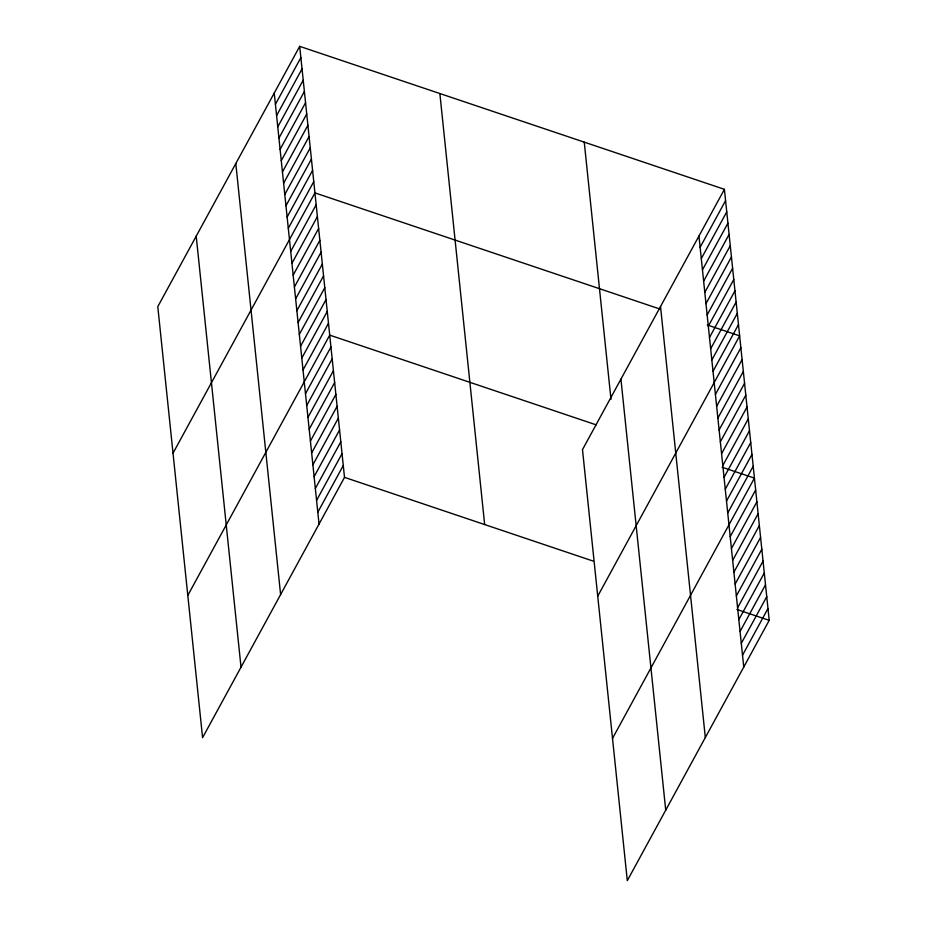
<?xml version="1.0" encoding="UTF-8"?>
<svg xmlns="http://www.w3.org/2000/svg" width="927" height="927" viewBox="0 0 927 927"><rect width="100%" height="100%" fill="white"/><g stroke="black" fill="none" stroke-linecap="round" stroke-linejoin="round"><path stroke-width="1.39" d="M299.699 46.35L157.787 306.652L202.584 737.672L344.508 477.37L299.699 46.35L724.416 189.328L769.213 620.348L627.301 880.65L582.492 449.63L724.416 189.328M275.412 104.322L300.869 57.625M276.582 115.597L302.04 68.899M277.752 126.872L303.222 80.174M278.923 138.146L304.392 91.437M280.093 149.421L305.562 102.712M281.263 160.695L306.733 113.986M282.445 171.958L307.903 125.261M283.616 183.233L309.073 136.536M284.786 194.508L310.244 147.81M285.956 205.782L311.414 159.085M287.127 217.057L312.596 170.348M288.297 228.332L313.766 181.622M173.013 453.199L314.937 192.897L660.14 309.108M290.707 251.449L316.165 204.751M291.935 263.303L317.393 216.605M293.164 275.157L318.633 228.459M294.404 287.011L319.861 240.313M295.632 298.865L321.09 252.167M296.86 310.719L322.329 264.021M298.1 322.573L323.558 275.875M299.328 334.427L324.786 287.718M300.557 346.281L326.026 299.572M301.796 358.135L327.254 311.426M303.025 369.989L328.482 323.28M187.799 595.435L329.722 335.134L596.223 424.856M305.493 393.685L330.951 346.988M306.721 405.539L332.179 358.842M307.949 417.393L333.419 370.696M309.189 429.247L334.647 382.55M310.418 441.101L335.875 394.404M311.646 452.955L337.115 406.258M312.886 464.809L338.343 418.112M314.114 476.663L339.572 429.966M315.342 488.517L340.812 441.808M316.582 500.371L342.04 453.662M317.81 512.225L343.268 465.516M700.117 247.3L725.586 200.603M701.299 258.575L726.756 211.877M702.469 269.85L727.927 223.152M703.639 281.124L729.097 234.427M704.81 292.399L730.267 245.69M705.98 303.674L731.438 256.964M707.15 314.948L732.62 268.239M708.321 326.211L733.79 279.514M709.491 337.486L734.96 290.788M710.673 348.761L736.131 302.063M711.843 360.035L737.301 313.338M713.014 371.31L738.471 324.601M597.73 596.177L739.642 335.875L707.301 324.995M715.412 394.438L740.882 347.729M716.652 406.293L742.11 359.583M717.88 418.135L743.338 371.437M719.109 429.989L744.578 383.291M720.349 441.843L745.806 395.145M721.577 453.697L747.035 406.999M722.805 465.551L748.274 418.853M724.045 477.405L749.503 430.707M725.273 489.259L750.731 442.561M726.501 501.113L751.971 454.404M727.741 512.967L753.199 466.258M612.515 738.413L754.427 478.112L722.087 467.231M730.198 536.675L755.667 489.966M731.438 548.529L756.895 501.82M732.666 560.383L758.124 513.674M733.894 572.226L759.364 525.528M735.134 584.08L760.592 537.382M736.362 595.934L761.82 549.236M737.591 607.788L763.06 561.09M738.831 619.642L764.288 572.944M740.059 631.496L765.517 584.798M741.287 643.35L766.756 596.652M742.527 655.204L767.985 608.494M344.508 477.37L592.967 561.02M736.872 609.468L769.213 620.348M698.946 236.037L743.755 667.058M660.522 306.524L705.32 737.544M620.928 379.143L665.725 810.163M584.253 142.144L610.986 399.328M439.861 93.534L484.659 524.555M274.241 93.048L319.039 524.079M235.806 163.534L280.614 594.566M196.211 236.165L241.02 667.185"/></g></svg>
